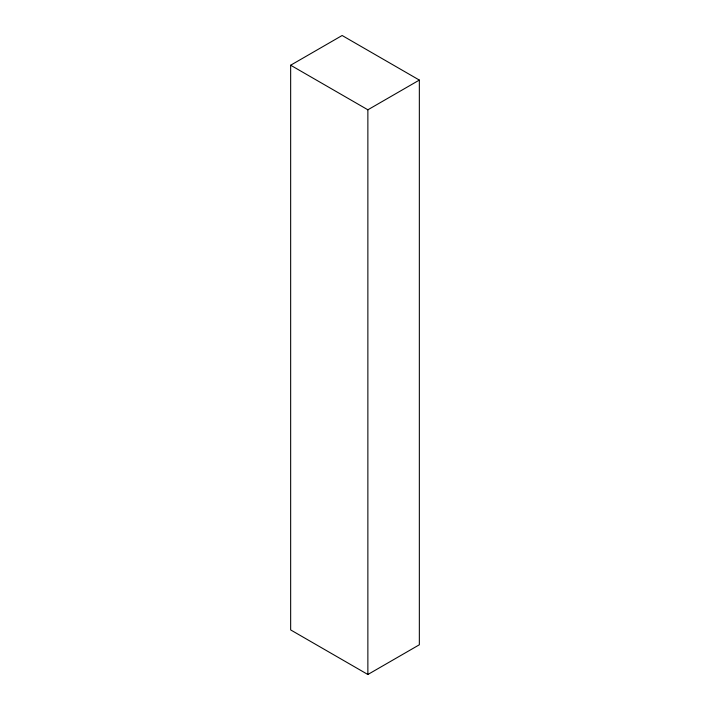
<?xml version="1.0" encoding="UTF-8"?>
<svg xmlns="http://www.w3.org/2000/svg" width="710" height="710" viewBox="0 0 710 710"><rect width="100%" height="100%" fill="white"/><g stroke="black" fill="none" stroke-linecap="round" stroke-linejoin="round"><path stroke-width="1.06" d="M290.656 65.222L342.131 35.5L419.344 80.079L419.344 644.778L367.869 674.5L290.656 629.921L290.656 65.222L367.869 109.801L419.344 80.079M367.869 109.801L367.869 674.5"/></g></svg>
